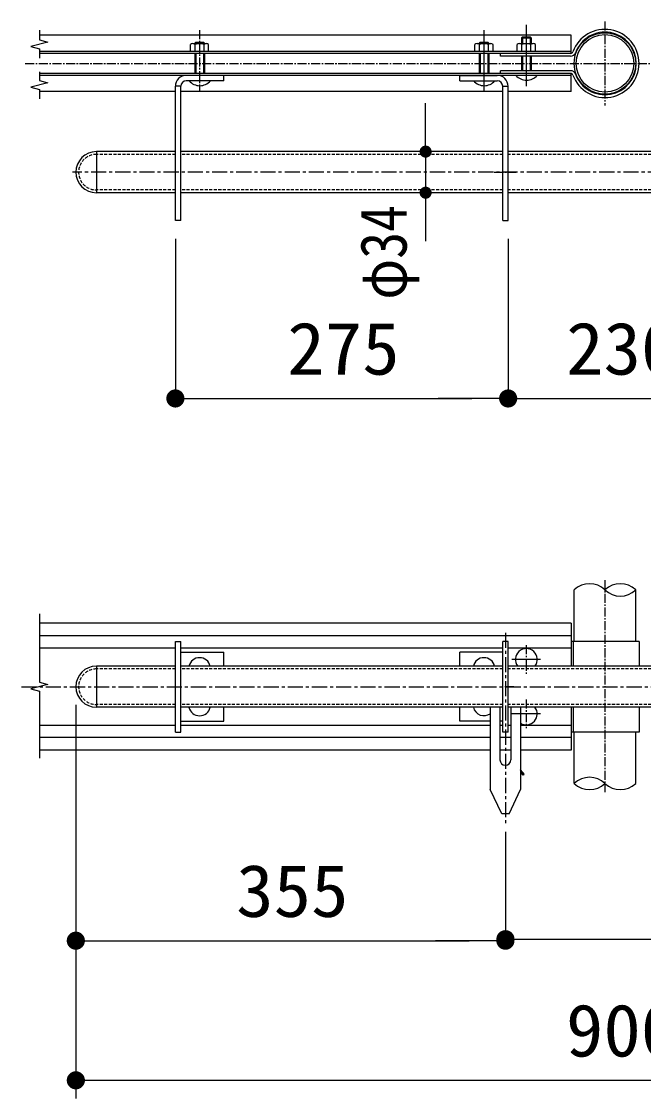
# Model space of a CAD drawing. Units: millimetres, scale not verified, with parts at other scales. Extents: x -5940 to 5940, y -4200 to 4200.
# Drawn here: x 2713 to 3741, y 264 to 2045 of the extents above; entities that cross this region are included whole.
import ezdxf
from ezdxf.enums import TextEntityAlignment as Align

# ---------------------------------------------------------------- set-up
doc = ezdxf.new("R2010")
doc.units = ezdxf.units.MM
doc.header["$LTSCALE"] = 20
for name, pattern in [('USER1', [0.375, 0.25, -0.125]), ('USER2', [1.125, 0.75, -0.125, 0.125, -0.125]), ('USER4', [2, 1.25, -0.25, 0.25, -0.25])]:
    doc.linetypes.add(name, pattern=pattern)
for name, color, linetype, lineweight in [('0-1_SUNPOU', 1, 'Continuous', 25), ('0-5_7詳細', 7, 'Continuous', 25), ('0-6_0', 7, 'Continuous', 25)]:
    doc.layers.add(name, color=color, linetype=linetype, lineweight=lineweight)
doc.styles.add('ＭＳ ゴシック', font='')
doc.styles.get('ＭＳ ゴシック').set_extended_font_data('MS Gothic')

# ---------------------------------------------------------------- blocks, each defined once
blk = doc.blocks.new('M1')
at = {"layer": '0-1_SUNPOU'}
blk.add_line((-5, 0), (-38.576, 0), dxfattribs=at)
for points in [[(0, 0), (-5, 0), (-4.961, 0.627)], [(0, 0), (-4.961, -0.627), (-5, 0)], [(0, 0), (-4.961, 0.627), (-4.843, 1.243)], [(0, 0), (-4.843, -1.243), (-4.961, -0.627)], [(0, 0), (-4.843, 1.243), (-4.649, 1.841)], [(0, 0), (-4.649, -1.841), (-4.843, -1.243)], [(0, 0), (-4.649, 1.841), (-4.382, 2.409)], [(0, 0), (-4.382, -2.409), (-4.649, -1.841)], [(0, 0), (-4.382, 2.409), (-4.045, 2.939)], [(0, 0), (-4.045, -2.939), (-4.382, -2.409)], [(0, 0), (-4.045, 2.939), (-3.645, 3.423)], [(0, 0), (-3.645, -3.423), (-4.045, -2.939)], [(0, 0), (-3.645, 3.423), (-3.187, 3.853)], [(0, 0), (-3.187, -3.853), (-3.645, -3.423)], [(0, 0), (-3.187, 3.853), (-2.679, 4.222)], [(0, 0), (-2.679, -4.222), (-3.187, -3.853)], [(0, 0), (-2.679, 4.222), (-2.129, 4.524)], [(0, 0), (-2.129, -4.524), (-2.679, -4.222)], [(0, 0), (-2.129, 4.524), (-1.545, 4.755)], [(0, 0), (-1.545, -4.755), (-2.129, -4.524)], [(0, 0), (-1.545, 4.755), (-0.937, 4.911)], [(0, 0), (-0.937, -4.911), (-1.545, -4.755)], [(0, 0), (-0.937, 4.911), (-0.314, 4.99)], [(0, 0), (-0.314, -4.99), (-0.937, -4.911)], [(0, 0), (-0.314, 4.99), (0.314, 4.99)], [(0, 0), (0.314, -4.99), (-0.314, -4.99)], [(0, 0), (0.314, 4.99), (0.937, 4.911)], [(0, 0), (0.937, 4.911), (1.545, 4.755)], [(0, 0), (1.545, 4.755), (2.129, 4.524)], [(0, 0), (2.129, 4.524), (2.679, 4.222)], [(0, 0), (2.679, 4.222), (3.187, 3.853)], [(0, 0), (3.187, 3.853), (3.645, 3.423)], [(0, 0), (3.645, 3.423), (4.045, 2.939)], [(0, 0), (4.045, 2.939), (4.382, 2.409)], [(0, 0), (4.382, 2.409), (4.649, 1.841)], [(0, 0), (4.649, 1.841), (4.843, 1.243)], [(0, 0), (4.843, 1.243), (4.961, 0.627)], [(0, 0), (4.961, 0.627), (5, 0)], [(0, 0), (0.937, -4.911), (0.314, -4.99)], [(0, 0), (1.545, -4.755), (0.937, -4.911)], [(0, 0), (2.129, -4.524), (1.545, -4.755)], [(0, 0), (2.679, -4.222), (2.129, -4.524)], [(0, 0), (3.187, -3.853), (2.679, -4.222)], [(0, 0), (3.645, -3.423), (3.187, -3.853)], [(0, 0), (4.045, -2.939), (3.645, -3.423)], [(0, 0), (4.382, -2.409), (4.045, -2.939)], [(0, 0), (4.649, -1.841), (4.382, -2.409)], [(0, 0), (4.843, -1.243), (4.649, -1.841)], [(0, 0), (4.961, -0.627), (4.843, -1.243)], [(0, 0), (5, 0), (4.961, -0.627)]]:
    blk.add_solid(points, dxfattribs=at)
blk = doc.blocks.new('_Open')
at = {"layer": '0-6_0'}
blk.add_line((-20, 3.33), (0, 0), dxfattribs=at)
blk.add_lwpolyline([(-20, -3.33), (0, 0), (-20, 0)], dxfattribs=at)

msp = doc.modelspace()

# ---------------------------------------------------------------- linework, layer by layer
at = {"layer": '0-5_7詳細', "color": 1, "linetype": 'USER2'}
for p, q in [((3007.45, 2030.83), (3007.45, 1929.34)), ((3677.45, 2045.15), (3677.45, 1906.55)), ((2719.27, 1975.85), (4711.92, 1975.85)), ((3494.48, 1796.05), (3530.85, 1796.05)), ((3677.45, 1121.15), (3677.45, 770.65)), ((3547.45, 1013.88), (3547.45, 966.5)), ((2958.06, 945.19), (2976.45, 945.19)), ((3526.83, 945.19), (3508.45, 945.19)), ((3547.45, 923.88), (3547.45, 876.5))]:
    msp.add_line(p, q, dxfattribs=at)
at = {"layer": '0-5_7詳細', "color": 1}
for p, q in [((3477.45, 2030.83), (3477.45, 1929.34)), ((3547.45, 2039.83), (3547.45, 1938.34)), ((3381.05, 1870.05), (3381.05, 1910.05)), ((3488.45, 1830.05), (3361.05, 1830.05)), ((3381.05, 1830.05), (3381.05, 1762.05)), ((3488.45, 1762.05), (3361.05, 1762.05)), ((3381.05, 1722.05), (3381.05, 1682.05)), ((2967.45, 1686.05), (2967.45, 1421.85)), ((3517.45, 1686.05), (3517.45, 1421.85)), ((3517.45, 1686.05), (3517.45, 1421.85)), ((3027.45, 1421.85), (3457.45, 1421.85)), ((3577.45, 1421.85), (3919.05, 1421.85)), ((3571.13, 990.19), (3523.76, 990.19)), ((2802.95, 915.19), (2802.95, 525.16)), ((2802.95, 915.19), (2802.95, 264.28)), ((3571.13, 900.19), (3523.76, 900.19)), ((3512.95, 705.19), (3512.95, 527.66)), ((3512.95, 684.81), (3512.95, 525.16)), ((2862.95, 525.16), (3452.95, 525.16)), ((3572.95, 527.66), (4542.95, 527.66)), ((2862.95, 294.28), (4542.95, 294.28))]:
    msp.add_line(p, q, dxfattribs=at)
at = {"layer": '0-5_7詳細'}
for p, q in [((3621.45, 2022.45), (2742.79, 2022.45)), ((3541.05, 2020.05), (3539.45, 2018.45)), ((3539.45, 2018.45), (3539.45, 2008.65)), ((3539.45, 2018.45), (3555.45, 2018.45)), ((3541.05, 2020.05), (3541.05, 2008.65)), ((3541.05, 2020.05), (3553.85, 2020.05)), ((3553.85, 2020.05), (3553.85, 2008.65)), ((3555.45, 2018.45), (3553.85, 2020.05)), ((3555.45, 2018.45), (3555.45, 2008.65)), ((3621.45, 1992.45), (3621.45, 2022.45)), ((3621.45, 1995.65), (2742.79, 1995.65)), ((2992.45, 1995.65), (2992.45, 2007.05)), ((2996.08, 2008.65), (3018.95, 2008.65)), ((2999.45, 2009.45), (3015.45, 2009.45)), ((2999.95, 1995.65), (2999.95, 2007.05)), ((3001.05, 2011.05), (3001.05, 2008.65)), ((3001.05, 2011.05), (3013.85, 2011.05)), ((3015.45, 2009.45), (3013.85, 2011.05)), ((3013.85, 2011.05), (3013.85, 2008.65)), ((3014.95, 1995.65), (3014.95, 2007.05)), ((3015.45, 2009.45), (3015.45, 2008.65)), ((3022.45, 1995.65), (3022.45, 2007.05)), ((3462.45, 1995.65), (3462.45, 2007.05)), ((3466.08, 2008.65), (3488.95, 2008.65)), ((3471.05, 2011.05), (3469.45, 2009.45)), ((3469.45, 2009.45), (3485.45, 2009.45)), ((3469.45, 2009.45), (3469.45, 2008.65)), ((3469.95, 1995.65), (3469.95, 2007.05)), ((3471.05, 2011.05), (3483.85, 2011.05)), ((3471.05, 2011.05), (3471.05, 2008.65)), ((3484.95, 1995.65), (3484.95, 2007.05)), ((3485.45, 2009.45), (3485.45, 2008.65)), ((3492.45, 1995.65), (3492.45, 2007.05)), ((3532.45, 1995.65), (3532.45, 2007.05)), ((3562.45, 1995.65), (3532.45, 1995.65)), ((3536.08, 2008.65), (3558.95, 2008.65)), ((3539.95, 1995.65), (3539.95, 2007.05)), ((3554.95, 1995.65), (3554.95, 2007.05)), ((3562.45, 1995.65), (3562.45, 2007.05)), ((3620.67, 1992.45), (2742.79, 1992.45)), ((2999.45, 1992.45), (2999.45, 1959.25)), ((3001.05, 1992.45), (3001.05, 1959.25)), ((3013.85, 1992.45), (3013.85, 1959.25)), ((3015.45, 1992.45), (3015.45, 1959.25)), ((3469.45, 1992.45), (3469.45, 1959.25)), ((3471.05, 1992.45), (3471.05, 1959.25)), ((3483.85, 1992.45), (3483.85, 1959.25)), ((3485.45, 1992.45), (3485.45, 1959.25)), ((3504.94, 1987.85), (3504.94, 1992.45)), ((3620.67, 1987.85), (3504.94, 1987.85)), ((3539.45, 1987.85), (3539.45, 1963.85)), ((3541.05, 1987.85), (3541.05, 1963.85)), ((3553.85, 1987.85), (3553.85, 1963.85)), ((3555.45, 1987.85), (3555.45, 1963.85)), ((3620.67, 1959.25), (2742.79, 1959.25)), ((3620.67, 1963.85), (3504.94, 1963.85)), ((3504.94, 1959.25), (3504.94, 1963.85)), ((3621.45, 1929.25), (3621.45, 1959.25)), ((3621.45, 1956.05), (2742.79, 1956.05)), ((3047.45, 1956.05), (2985.45, 1956.05)), ((3047.45, 1947.05), (2985.45, 1947.05)), ((3047.45, 1947.05), (3047.45, 1956.05)), ((3437.45, 1956.05), (3499.45, 1956.05)), ((3437.45, 1947.05), (3437.45, 1956.05)), ((3437.45, 1947.05), (3499.45, 1947.05)), ((2967.45, 1929.25), (2742.79, 1929.25)), ((2967.45, 1716.05), (2967.45, 1938.05)), ((2976.45, 1938.05), (2967.45, 1938.05)), ((2976.45, 1716.05), (2976.45, 1938.05)), ((3508.45, 1929.25), (2976.45, 1929.25)), ((3508.45, 1716.05), (3508.45, 1938.05)), ((3508.45, 1938.05), (3517.45, 1938.05)), ((3517.45, 1716.05), (3517.45, 1938.05)), ((3621.45, 1929.25), (3517.45, 1929.25)), ((2967.45, 1830.05), (2836.95, 1830.05)), ((2836.95, 1830.05), (2836.95, 1762.05)), ((2836.95, 1830.05), (2836.95, 1762.05)), ((3508.45, 1830.05), (2976.45, 1830.05)), ((3979.05, 1830.05), (3517.45, 1830.05)), ((2967.45, 1762.05), (2836.95, 1762.05)), ((3508.45, 1762.05), (2976.45, 1762.05)), ((3979.05, 1762.05), (3517.45, 1762.05)), ((2976.45, 1716.05), (2967.45, 1716.05)), ((3508.45, 1716.05), (3517.45, 1716.05)), ((3626.65, 1020.19), (3626.65, 1105.19)), ((3728.25, 1020.19), (3728.25, 1105.19)), ((3621.45, 1050.19), (2742.79, 1050.19)), ((3621.45, 1050.19), (3621.45, 979.19)), ((3621.45, 1029.19), (2742.79, 1029.19)), ((2967.45, 870.19), (2967.45, 1020.19)), ((2967.45, 1020.19), (2976.45, 1020.19)), ((2976.45, 870.19), (2976.45, 1020.19)), ((3508.45, 870.19), (3508.45, 1020.19)), ((3517.45, 1020.19), (3508.45, 1020.19)), ((3517.45, 870.19), (3517.45, 1020.19)), ((3733.85, 1020.19), (3621.45, 1020.19)), ((3624.94, 1020.19), (3624.94, 979.19)), ((3733.85, 1020.19), (3733.85, 979.19)), ((2967.45, 1009.19), (2742.79, 1009.19)), ((3508.45, 1009.19), (2976.45, 1009.19)), ((2976.45, 1002.19), (3047.45, 1002.19)), ((3047.45, 979.19), (3047.45, 1002.19)), ((3508.45, 1002.19), (3437.45, 1002.19)), ((3437.45, 979.19), (3437.45, 1002.19)), ((3621.45, 1009.19), (3517.45, 1009.19)), ((2836.95, 979.19), (2836.95, 911.19)), ((2836.95, 979.19), (2836.95, 911.19)), ((2967.45, 979.19), (2836.95, 979.19)), ((3508.45, 979.19), (2976.45, 979.19)), ((3979.05, 979.19), (3517.45, 979.19)), ((2967.45, 911.19), (2836.95, 911.19)), ((3508.45, 911.19), (2976.45, 911.19)), ((3487.95, 911.19), (3487.95, 775.19)), ((3503.95, 911.19), (3503.95, 824.19)), ((3979.05, 911.19), (3517.45, 911.19)), ((3521.95, 911.19), (3521.95, 824.19)), ((3537.95, 911.19), (3537.95, 775.19)), ((3621.45, 911.19), (3621.45, 840.19)), ((3624.94, 911.19), (3624.94, 870.19)), ((3733.85, 911.19), (3733.85, 870.19)), ((2967.45, 881.19), (2742.79, 881.19)), ((3487.95, 881.19), (2976.45, 881.19)), ((3508.45, 888.19), (3503.95, 888.19)), ((3508.45, 881.19), (3503.95, 881.19)), ((3521.95, 881.19), (3517.45, 881.19)), ((3621.45, 881.19), (3537.95, 881.19)), ((3487.95, 861.19), (2742.79, 861.19)), ((2967.45, 870.19), (2976.45, 870.19)), ((3521.95, 861.19), (3503.95, 861.19)), ((3517.45, 870.19), (3508.45, 870.19)), ((3621.45, 861.19), (3537.95, 861.19)), ((3733.85, 870.19), (3621.45, 870.19)), ((3626.65, 785.19), (3626.65, 870.19)), ((3728.25, 785.19), (3728.25, 870.19)), ((3487.95, 840.19), (2742.79, 840.19)), ((3521.95, 840.19), (3503.95, 840.19)), ((3621.45, 840.19), (3537.95, 840.19)), ((3518.95, 735.19), (3537.95, 775.19))]:
    msp.add_line(p, q, dxfattribs=at)
at = {"layer": '0-5_7詳細', "linetype": 'USER1'}
for p, q in [((2967.45, 1825.45), (2836.95, 1825.45)), ((3508.45, 1825.45), (2976.45, 1825.45)), ((3979.05, 1825.45), (3517.45, 1825.45)), ((2967.45, 1766.65), (2836.95, 1766.65)), ((3508.45, 1766.65), (2976.45, 1766.65)), ((3979.05, 1766.65), (3517.45, 1766.65)), ((2967.45, 974.59), (2836.95, 974.59)), ((3508.45, 974.59), (2976.45, 974.59)), ((3979.05, 974.59), (3517.45, 974.59)), ((2967.45, 915.79), (2836.95, 915.79)), ((3508.45, 915.79), (2976.45, 915.79)), ((3979.05, 915.79), (3517.45, 915.79))]:
    msp.add_line(p, q, dxfattribs=at)
at = {"layer": '0-5_7詳細', "color": 1, "linetype": 'USER4'}
for p, q in [((4613.09, 1796.05), (2797.61, 1796.05)), ((3512.95, 1034.3), (3512.95, 714.81)), ((2713.23, 945.19), (4711.92, 945.19))]:
    msp.add_line(p, q, dxfattribs=at)
at = {"layer": '0-5_7詳細'}
for points in [[(2742.79, 2031.11), (2742.79, 2014.95), (2756.78, 2011.2), (2728.79, 2003.7), (2742.79, 1999.95), (2742.79, 1984.79)], [(3001.05, 2011.05), (2999.45, 2009.45), (2999.45, 2008.65)], [(3485.45, 2009.45), (3483.85, 2011.05), (3483.85, 2008.65)], [(2742.79, 1961.81), (2742.79, 1947.75), (2756.78, 1944), (2728.79, 1936.5), (2742.79, 1932.75), (2742.79, 1917.5)], [(2742.79, 1065.53), (2742.79, 952.69), (2756.78, 948.94), (2728.79, 941.44), (2742.79, 937.69), (2742.79, 827.19)], [(2976.45, 888.19), (3047.45, 888.19), (3047.45, 911.19)], [(3487.95, 888.19), (3437.45, 888.19), (3437.45, 911.19)], [(3518.95, 735.19), (3506.95, 735.19), (3487.95, 775.19)]]:
    msp.add_lwpolyline(points, dxfattribs=at)
for radius in [50.8, 47.6]:
    msp.add_circle((3677.45, 1975.85), radius, dxfattribs=at)
for centre, radius, start, end in [((3677.45, 1975.85), 56.4, 199.94144, 160.05856), ((3677.45, 1975.85), 51.8, 199.94144, 160.05856), ((2996.2, 2003.46), 5.19, 43.75516, 136.24484), ((3007.45, 1990.27), 18.38, 65.91485, 114.08515), ((3018.7, 2003.47), 5.18, 43.62212, 136.37788), ((3466.2, 2003.46), 5.19, 43.75516, 136.24484), ((3477.45, 1990.27), 18.38, 65.91485, 114.08515), ((3488.7, 2003.47), 5.18, 43.62212, 136.37788), ((3536.2, 2003.46), 5.19, 43.75516, 136.24484), ((3547.45, 1990.27), 18.38, 65.91485, 114.08515), ((3558.7, 2003.47), 5.18, 43.62212, 136.37788), ((3620.67, 1996.45), 4, 270, 340.05856), ((3620.67, 1996.45), 8.6, 270, 340.05856), ((3620.67, 1955.25), 8.6, 19.94144, 90), ((3620.67, 1955.25), 4, 19.94144, 90), ((2985.45, 1938.05), 18, 90, 180), ((2985.45, 1938.05), 9, 90, 180), ((3007.86, 1962.37), 23.32, 221.06115, 318.93885), ((3477.86, 1962.37), 23.32, 221.06115, 318.93885), ((3499.45, 1938.05), 18, 0, 90), ((3499.45, 1938.05), 9, 0, 90), ((3547.86, 1971.37), 23.32, 221.06115, 318.93885), ((2836.95, 1796.05), 34, 90, 270), ((3652.05, 1078.65), 36.74, 46.26576, 133.73424), ((3702.85, 1078.65), 36.74, 46.26576, 133.73424), ((3702.85, 1131.74), 36.74, 226.26576, 313.73424), ((3547.45, 990.19), 18, 322.33011, 217.66989), ((3007.45, 975.19), 18, 12.83959, 167.16041), ((3477.45, 975.19), 18, 12.83959, 167.16041), ((2836.95, 945.19), 34, 90, 270), ((3007.45, 915.19), 18, 192.83959, 347.16041), ((3477.45, 915.19), 18, 192.83959, 305.68533), ((3547.45, 900.19), 18, 238.14457, 37.66989), ((3512.95, 824.19), 9, 180, 0), ((3652.05, 758.65), 36.74, 46.26576, 133.73424), ((3652.05, 811.74), 36.74, 226.26576, 313.73424), ((3702.85, 811.74), 36.74, 226.26576, 313.73424)]:
    msp.add_arc(centre, radius, start, end, dxfattribs=at)
at = {"layer": '0-5_7詳細', "linetype": 'USER1'}
for centre in [(2836.95, 1796.05), (2836.95, 945.19)]:
    msp.add_arc(centre, 29.4, 90, 270, dxfattribs=at)

# ---------------------------------------------------------------- block references
at = {"layer": '0-5_7詳細'}
for name, p, xscale, yscale, rotation in [('M1', (3381.05, 1830.05), 2, 2, 270), ('M1', (3381.05, 1762.05), 2, 2, 90), ('M1', (2967.45, 1421.85), 3, 3, 180), ('M1', (3517.45, 1421.85), 3, 3, 180), ('_Open', (3537.95, 807.59), 0.5, 0.5, 120), ('M1', (2802.95, 525.16), 3, 3, 180), ('M1', (3512.95, 527.66), 3, 3, 180), ('M1', (2802.95, 294.28), 3, 3, 180)]:
    msp.add_blockref(name, p, dxfattribs=dict(at, xscale=xscale, yscale=yscale, rotation=rotation))
at = {"layer": '0-5_7詳細', "xscale": 3, "yscale": 3}
for p in [(3517.45, 1421.85), (3512.95, 525.16)]:
    msp.add_blockref('M1', p, dxfattribs=at)

# ---------------------------------------------------------------- texts
at = {"layer": '0-5_7詳細', "style": 'ＭＳ ゴシック', "width": 0.85}
msp.add_text('φ34', height=76.97, rotation=90, dxfattribs=at).set_placement((3372.82, 1585.23), align=Align.BOTTOM_LEFT)
at = {"layer": '0-5_7詳細', "style": 'ＭＳ ゴシック', "width": 1.05}
for s, p in [('275', (3152.45, 1435.2)), ('230.8', (3613.25, 1435.2)), ('355', (3067.95, 538.51)), ('900', (3612.95, 307.63))]:
    msp.add_text(s, height=86.66, dxfattribs=at).set_placement(p, align=Align.BOTTOM_LEFT)

doc.saveas('drawing.dxf')
